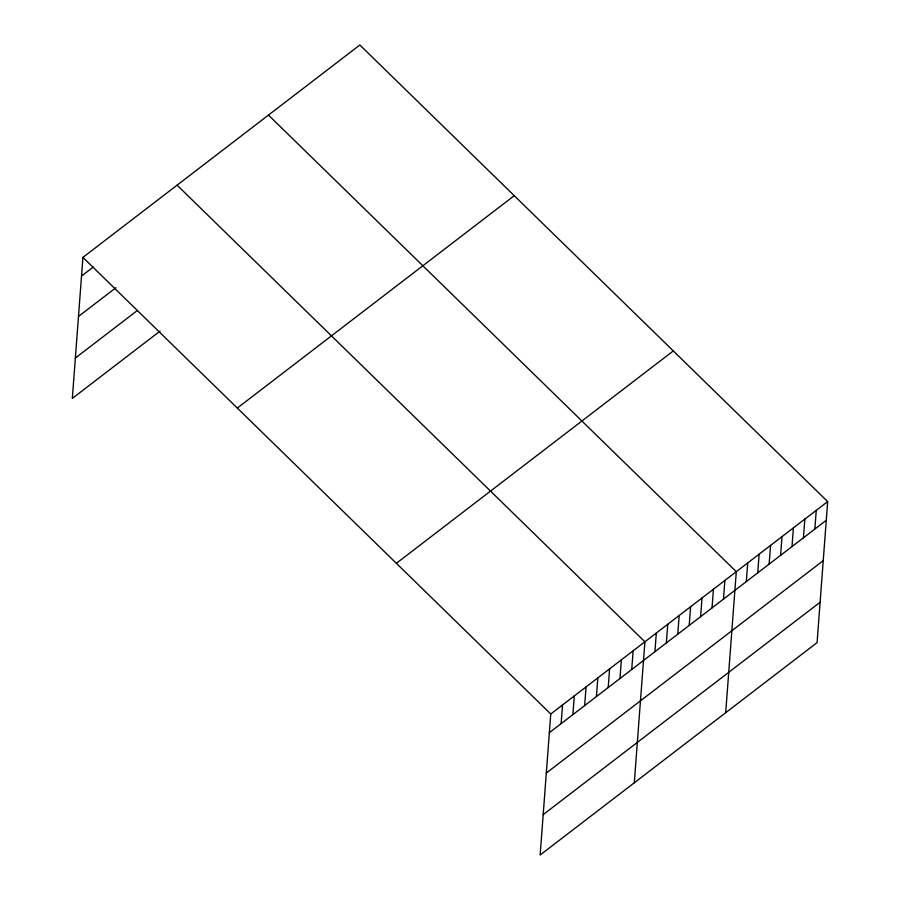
<?xml version="1.0" encoding="UTF-8"?>
<svg xmlns="http://www.w3.org/2000/svg" width="900" height="900" viewBox="0 0 900 900"><rect width="100%" height="100%" fill="white"/><g stroke="black" fill="none" stroke-linecap="round" stroke-linejoin="round"><path stroke-width="1.35" d="M827.674 501.604L550.755 713.992L540.146 855L817.076 642.611L827.674 501.604L359.854 45L82.924 257.389L72.326 398.396L160.054 331.11M561.116 723.645L562.523 704.97M572.884 714.623L574.29 695.936M584.651 705.6L586.058 686.914M596.419 696.566L597.825 677.891M608.197 687.544L609.592 668.857M619.965 678.521L621.371 659.835M631.732 669.488L633.139 650.812M634.298 782.786L644.906 641.779L177.075 185.175M654.919 651.701L656.325 633.015M666.349 642.938L667.755 624.262M677.768 634.185L679.174 615.499M689.197 625.421L690.604 606.735M700.616 616.658L702.023 597.971M712.035 607.894L713.441 589.219M723.465 599.141L724.871 580.455M725.692 712.699L736.29 571.691L268.47 115.087M746.314 581.614L747.72 562.928M757.732 572.85L759.139 554.175M769.151 564.097L770.558 545.411M780.581 555.334L781.988 536.648M792 546.57L793.406 527.884M803.43 537.806L804.836 519.131M814.849 529.054L816.255 510.368M81.517 276.075L93.285 267.041M78.48 316.44L115.931 287.719M75.353 358.031L137.419 310.433M237.308 408.071L514.238 195.683M396.371 563.31L673.29 350.921M549.349 732.679L826.268 520.29M546.311 773.044L823.241 560.655M543.184 814.635L820.114 602.246M82.924 257.389L550.755 713.992"/></g></svg>
